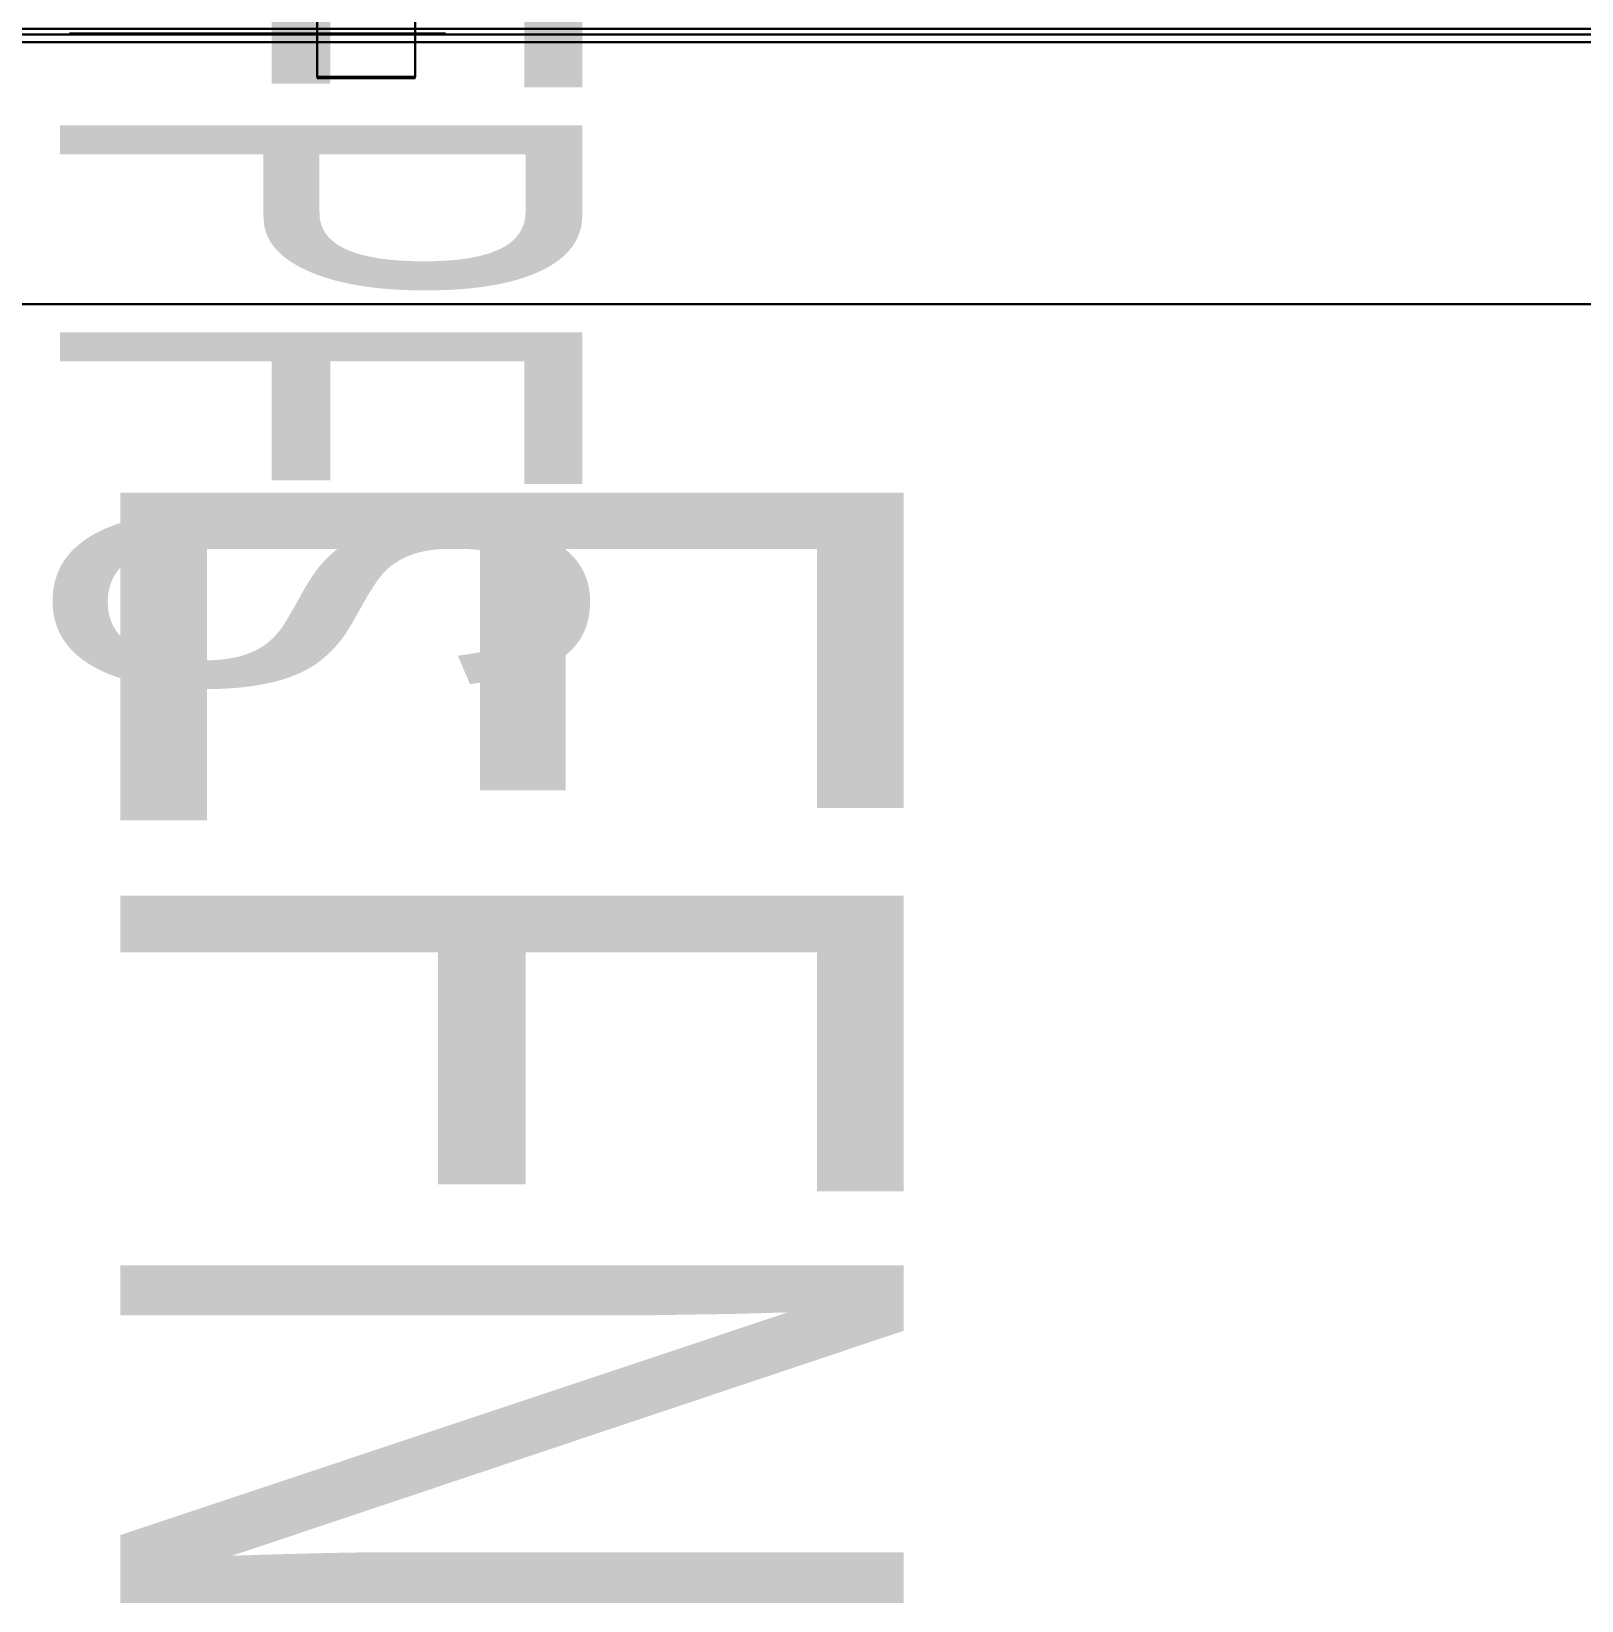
# Model space of a CAD drawing. Extents: x -170 to 1783, y -20 to 1205.
# Drawn here: x 1087.9 to 1099.77, y 267.68 to 279.7 of the extents above; entities that cross this region are included whole.
import ezdxf
from ezdxf.enums import TextEntityAlignment as Align

# ---------------------------------------------------------------- set-up
doc = ezdxf.new("R2010")
doc.units = 0
doc.header["$LTSCALE"] = 96
doc.header["$MEASUREMENT"] = 0
for name, color, linetype in [('A-FURN-3-PANEL-KNOCK', 7, 'Continuous'), ('A-FURN-3-WKSF-TOP', 7, 'Continuous'), ('A-FURN-3-WKSF-TRIM', 7, 'Continuous'), ('A-FURN-P-PNLS-TEXT', 7, 'Continuous'), ('AFUPD-3-CSPT_3D', 7, 'Continuous'), ('AFUPD-P', 7, 'Continuous'), ('AFUPN-3-BTPT', 7, 'Continuous'), ('AFUPN-P', 7, 'Continuous'), ('MAIN_FURN', 7, 'Continuous'), ('MAIN_PANEL', 7, 'Continuous'), ('MAIN_STORAGE', 7, 'Continuous'), ('MAIN_WKSURF', 7, 'Continuous'), ('SM', 7, 'Continuous')]:
    doc.layers.add(name, color=color, linetype=linetype)

# ---------------------------------------------------------------- blocks, each defined once
blk = doc.blocks.new('EC-EFP-444')
at = {"layer": 'A-FURN-3-PANEL-KNOCK', "color": 30, "linetype": 'Continuous'}
for points, invisible_edges in [([(5.49, -0.05, 3.54), (5.49, -0.05, 0.94), (2.61, -0.05, 0.94), (2.61, -0.05, 3.54)], 10), ([(5.49, -0.05, 0.94), (5.471, -0.05, 0.87), (2.629, -0.05, 0.87), (2.61, -0.05, 0.94)], 10), ([(2.61, -0.05, 3.54), (2.629, -0.05, 3.61), (5.471, -0.05, 3.61), (5.49, -0.05, 3.54)], 10), ([(5.471, -0.05, 0.87), (5.42, -0.05, 0.819), (2.68, -0.05, 0.819), (2.629, -0.05, 0.87)], 10), ([(2.629, -0.05, 3.61), (2.68, -0.05, 3.662), (5.42, -0.05, 3.662), (5.471, -0.05, 3.61)], 10), ([(5.42, -0.05, 0.819), (5.35, -0.05, 0.8), (2.75, -0.05, 0.8), (2.68, -0.05, 0.819)], 8), ([(2.68, -0.05, 3.662), (2.75, -0.05, 3.68), (5.35, -0.05, 3.68), (5.42, -0.05, 3.662)], 8)]:
    blk.add_3dface(points, dxfattribs=dict(at, invisible_edges=invisible_edges))
blk = doc.blocks.new('EC-EFN-256')
at = {"layer": 'A-FURN-P-PNLS-TEXT', "color": 40, "linetype": 'Continuous', "width": 0.577333}
blk.add_text('EFN-256', height=6, dxfattribs=at).set_placement((12.455, 8), align=Align.MIDDLE_CENTER)
blk = doc.blocks.new('EC-WS-424-T')
at = {"layer": 'A-FURN-3-WKSF-TOP', "color": 60, "linetype": 'Continuous', "invisible_edges": 5}
for points in [[(46.632, -0.118, 29), (46.632, -23.882, 29), (1.368, -23.882, 29), (1.368, -0.118, 29)], [(1.368, -0.118, 27.75), (1.368, -23.882, 27.75), (46.632, -23.882, 27.75), (46.632, -0.118, 27.75)]]:
    blk.add_3dface(points, dxfattribs=at)
at = {"layer": 'A-FURN-3-WKSF-TRIM', "color": 40, "linetype": 'Continuous'}
for points in [[(1.368, -0.059, 28.984), (1.368, -0.016, 28.941), (46.632, -0.016, 28.941), (46.632, -0.059, 28.984)], [(1.368, -0.016, 27.809), (1.368, -0.059, 27.766), (46.632, -0.059, 27.766), (46.632, -0.016, 27.809)], [(1.368, -0.118, 29), (1.368, -0.059, 28.984), (46.632, -0.059, 28.984), (46.632, -0.118, 29)], [(1.368, -0.059, 27.766), (1.368, -0.118, 27.75), (46.632, -0.118, 27.75), (46.632, -0.059, 27.766)]]:
    blk.add_3dface(points, dxfattribs=at)
blk = doc.blocks.new('EC-HP-1212-FPED')
at = {"layer": 'AFUPD-3-CSPT_3D', "color": 60, "linetype": 'Continuous'}
blk.add_3dface([(0, 21.875, 27.75), (15.25, 21.875, 27.75), (15.25, 21.875), (0, 21.875)], dxfattribs=at)
at = {"layer": 'AFUPD-3-CSPT_3D', "color": 60, "linetype": 'Continuous', "invisible_edges": 2}
blk.add_3dface([(0, 21.875, 27.75), (0, 0.68, 27.75), (15.25, 0.68, 27.75), (15.25, 21.875, 27.75)], dxfattribs=at)
at = {"layer": 'AFUPD-P', "color": 60, "linetype": 'Continuous'}
blk.add_line((15.25, 21.875), (0, 21.875), dxfattribs=at)
blk.add_line((15.25, 21.875), (0, 21.875), dxfattribs=at)
blk = doc.blocks.new('EC-CUST-FPFS')
at = {"layer": 'SM', "color": 60, "linetype": 'Continuous', "width": 0.444444}
blk.add_text('CUST-FPFS', height=4, dxfattribs=at).set_placement((-0.551, -2.003), align=Align.BOTTOM_CENTER)
blk = doc.blocks.new('EC-FRMGL-412-F')
at = {"layer": 'AFUPN-3-BTPT', "color": 132, "linetype": 'Continuous'}
for points, invisible_edges in [([(4.5, 0.875, 29.999), (4.5, -0.395, 30.374), (4.5, -0.045, 29.999)], 3), ([(4.5, 0.405, 30.374), (4.5, -0.395, 30.374), (4.5, 0.875, 29.999)], 14), ([(5.25, -0.395, 30.374), (4.5, -0.395, 30.374), (5.25, 0.405, 30.374)], 2), ([(4.5, 0.405, 30.374), (5.25, 0.405, 30.374), (4.5, -0.395, 30.374)], 2), ([(5.25, 0.405, 30.374), (5.25, -0.045, 29.999), (5.25, -0.395, 30.374)], 3), ([(4.5, -0.395, 28.219), (5.25, -0.395, 28.219), (4.5, 0.265, 28.219)], 2), ([(5.25, 0.265, 28.219), (4.5, 0.265, 28.219), (5.25, -0.395, 28.219)], 2), ([(4.5, 0.265, 28.219), (4.5, -0.045, 28.819), (4.5, -0.395, 28.219)], 3), ([(5.25, 0.265, 28.219), (5.25, -0.395, 28.219), (5.25, 0.265, 28.819)], 2), ([(5.25, -0.045, 28.819), (5.25, 0.265, 28.819), (5.25, -0.395, 28.219)], 14), ([(4.5, -0.395, 30.374), (4.5, -0.395, 28.219), (4.5, -0.045, 28.819)], 14), ([(4.5, -0.045, 29.999), (4.5, -0.395, 30.374), (4.5, -0.045, 28.819)], 3), ([(5.25, -0.395, 30.374), (5.25, -0.045, 28.819), (5.25, -0.395, 28.219)], 3), ([(5.25, -0.045, 29.999), (5.25, -0.045, 28.819), (5.25, -0.395, 30.374)], 14), ([(5.25, -0.395, 30.374), (5.25, -0.395, 28.219), (4.5, -0.395, 30.374)], 2), ([(4.5, -0.395, 28.219), (4.5, -0.395, 30.374), (5.25, -0.395, 28.219)], 2)]:
    blk.add_3dface(points, dxfattribs=dict(at, invisible_edges=invisible_edges))
at = {"layer": 'AFUPN-P', "color": 20, "linetype": 'Continuous'}
for p, q in [((4.5, 2.386), (4.5, -0.404)), ((5.25, -0.404), (5.25, 2.386)), ((4.5, -0.404), (5.25, -0.404))]:
    blk.add_line(p, q, dxfattribs=at)

msp = doc.modelspace()

# ---------------------------------------------------------------- block references
at = {"layer": 'MAIN_FURN', "color": 47, "linetype": 'Continuous', "rotation": 270}
msp.add_blockref('EC-CUST-FPFS', (1088.92158, 280.67088), dxfattribs=at)
at = {"layer": 'MAIN_FURN', "color": 47, "linetype": 'Continuous'}
msp.add_blockref('EC-FRMGL-412-F', (1085.58877, 279.74622, 15), dxfattribs=at)
at = {"layer": 'MAIN_PANEL', "color": 47, "linetype": 'Continuous'}
msp.add_blockref('EC-EFP-444', (1085.58075, 279.73489), dxfattribs=at)
at = {"layer": 'MAIN_PANEL', "color": 47, "linetype": 'Continuous', "rotation": 270}
msp.add_blockref('EC-EFN-256', (1083.58075, 279.73489), dxfattribs=at)
at = {"layer": 'MAIN_STORAGE', "color": 47, "linetype": 'Continuous'}
msp.add_blockref('EC-HP-1212-FPED', (1085.58075, 255.73489), dxfattribs=at)
at = {"layer": 'MAIN_WKSURF', "color": 47, "linetype": 'Continuous'}
msp.add_blockref('EC-WS-424-T', (1085.58075, 279.73489), dxfattribs=at)

doc.saveas('drawing.dxf')
